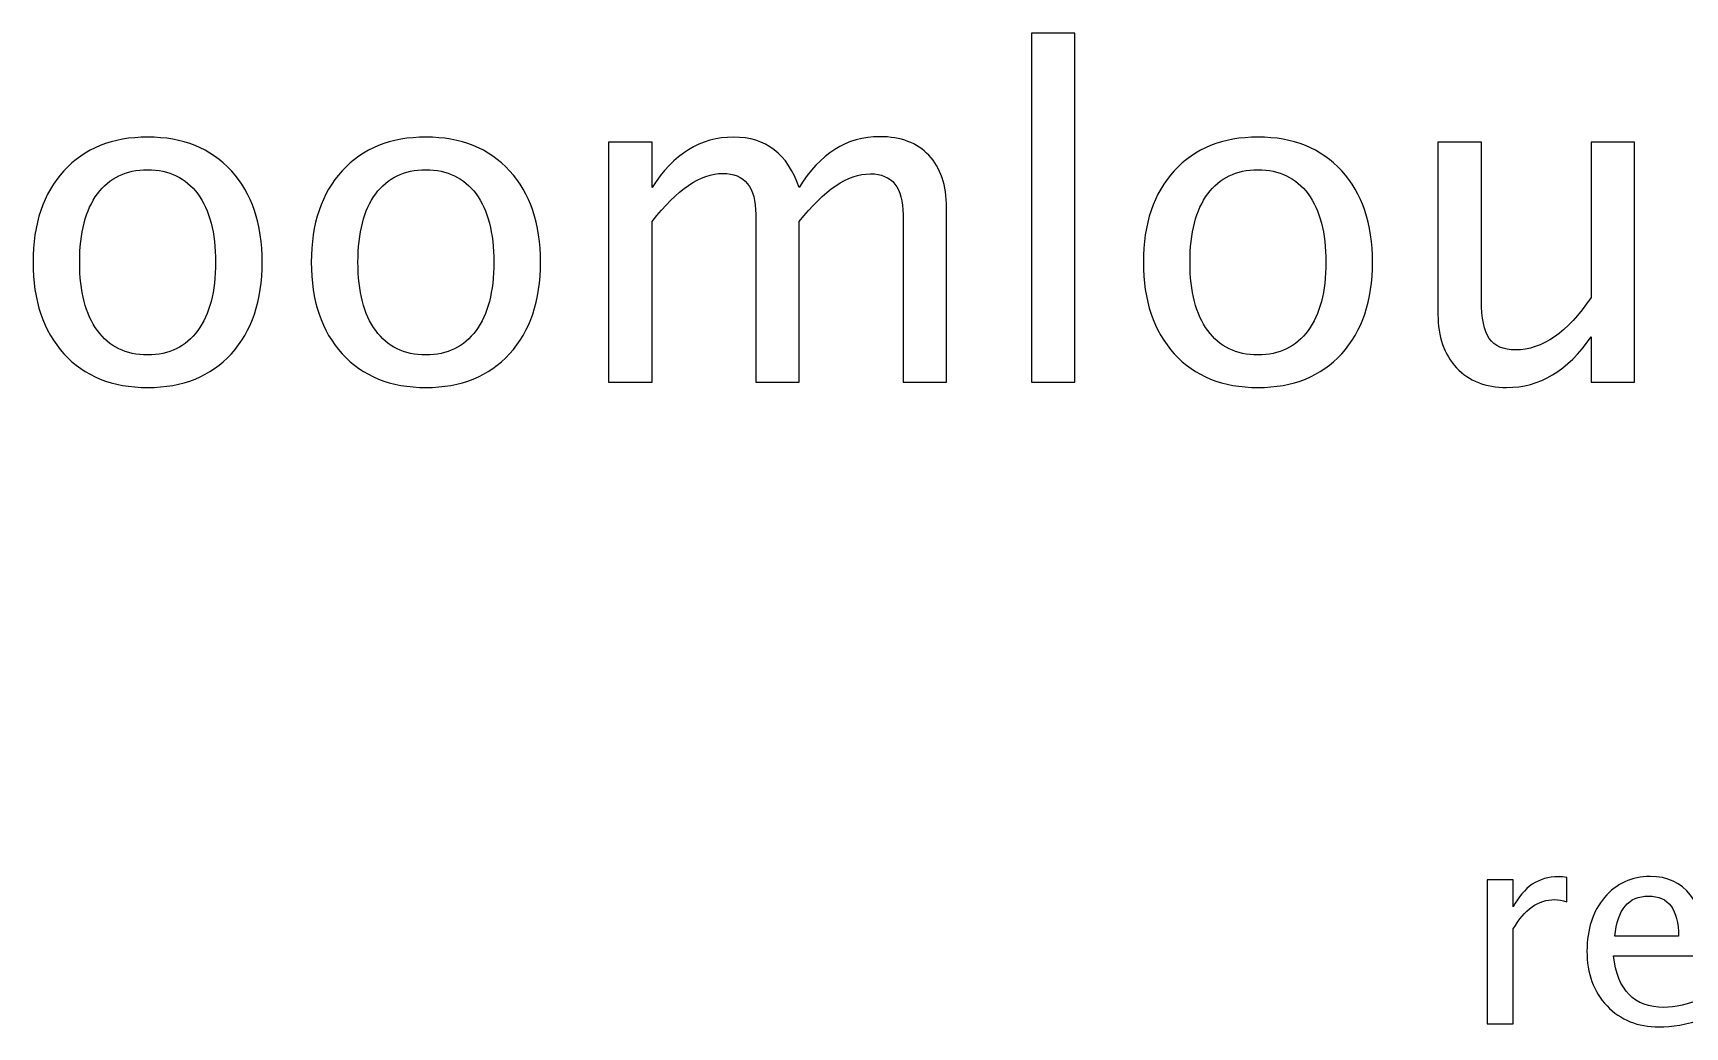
# Model space of a CAD drawing. Header units: centimetres. Extents: x -26.9 to 37.3, y -43.5 to 43.3.
# Drawn here: x -24.58 to -16.86, y 38.66 to 43.3 of the extents above; entities that cross this region are included whole.
import ezdxf

# ---------------------------------------------------------------- set-up
doc = ezdxf.new("R2010")
doc.units = ezdxf.units.CM
doc.header["$MEASUREMENT"] = 0
doc.layers.add('Layer 1', color=7, linetype='Continuous')

msp = doc.modelspace()

# ---------------------------------------------------------------- linework, layer by layer
at = {"layer": 'Layer 1'}
for points, knots in [([(-19.91185, 41.67044), (-19.91185, 41.67044), (-19.91185, 43.30239), (-19.91185, 43.30239), (-19.91185, 43.30239), (-19.91185, 43.30239), (-19.70865, 43.30239), (-19.70865, 43.30239), (-19.70865, 43.30239), (-19.70865, 43.30239), (-19.70865, 41.67044), (-19.70865, 41.67044), (-19.70865, 41.67044), (-19.70865, 41.67044), (-19.91185, 41.67044), (-19.91185, 41.67044)], [0, 0, 0, 0, 0.2, 0.2, 0.2, 0.2, 0.4, 0.4, 0.4, 0.4, 0.6, 0.6, 0.6, 0.6, 1, 1, 1, 1]), ([(-24.04217, 41.64504), (-24.20692, 41.64504), (-24.33745, 41.6976), (-24.4334, 41.80273), (-24.4334, 41.80273), (-24.52971, 41.90786), (-24.57769, 42.05074), (-24.57769, 42.231), (-24.57769, 42.231), (-24.57769, 42.41092), (-24.52971, 42.55344), (-24.4334, 42.65822), (-24.4334, 42.65822), (-24.33745, 42.76299), (-24.20692, 42.81556), (-24.04217, 42.81556), (-24.04217, 42.81556), (-23.87742, 42.81556), (-23.7469, 42.76299), (-23.65094, 42.65822), (-23.65094, 42.65822), (-23.55463, 42.55344), (-23.50665, 42.41092), (-23.50665, 42.231), (-23.50665, 42.231), (-23.50665, 42.05074), (-23.55463, 41.90786), (-23.65094, 41.80273), (-23.65094, 41.80273), (-23.7469, 41.6976), (-23.87742, 41.64504), (-24.04217, 41.64504)], [0, 0, 0, 0, 0.1111111, 0.1111111, 0.1111111, 0.1111111, 0.2222222, 0.2222222, 0.2222222, 0.2222222, 0.3333333, 0.3333333, 0.3333333, 0.3333333, 0.4444444, 0.4444444, 0.4444444, 0.4444444, 0.5555556, 0.5555556, 0.5555556, 0.5555556, 0.6666667, 0.6666667, 0.6666667, 0.6666667, 0.7777778, 0.7777778, 0.7777778, 0.7777778, 1, 1, 1, 1]), ([(-22.74183, 41.64504), (-22.90658, 41.64504), (-23.03711, 41.6976), (-23.13306, 41.80273), (-23.13306, 41.80273), (-23.22937, 41.90786), (-23.27735, 42.05074), (-23.27735, 42.231), (-23.27735, 42.231), (-23.27735, 42.41092), (-23.22937, 42.55344), (-23.13306, 42.65822), (-23.13306, 42.65822), (-23.03711, 42.76299), (-22.90658, 42.81556), (-22.74183, 42.81556), (-22.74183, 42.81556), (-22.57708, 42.81556), (-22.44656, 42.76299), (-22.3506, 42.65822), (-22.3506, 42.65822), (-22.25429, 42.55344), (-22.20631, 42.41092), (-22.20631, 42.231), (-22.20631, 42.231), (-22.20631, 42.05074), (-22.25429, 41.90786), (-22.3506, 41.80273), (-22.3506, 41.80273), (-22.44656, 41.6976), (-22.57708, 41.64504), (-22.74183, 41.64504)], [0, 0, 0, 0, 0.1111111, 0.1111111, 0.1111111, 0.1111111, 0.2222222, 0.2222222, 0.2222222, 0.2222222, 0.3333333, 0.3333333, 0.3333333, 0.3333333, 0.4444444, 0.4444444, 0.4444444, 0.4444444, 0.5555556, 0.5555556, 0.5555556, 0.5555556, 0.6666667, 0.6666667, 0.6666667, 0.6666667, 0.7777778, 0.7777778, 0.7777778, 0.7777778, 1, 1, 1, 1]), ([(-21.88811, 41.67044), (-21.88811, 41.67044), (-21.88811, 42.79228), (-21.88811, 42.79228), (-21.88811, 42.79228), (-21.88811, 42.79228), (-21.68491, 42.79228), (-21.68491, 42.79228), (-21.68491, 42.79228), (-21.68491, 42.79228), (-21.68491, 42.58026), (-21.68491, 42.58026), (-21.68491, 42.58026), (-21.58578, 42.73724), (-21.45878, 42.81556), (-21.3032, 42.81556), (-21.3032, 42.81556), (-21.15327, 42.81556), (-21.05132, 42.73724), (-20.99699, 42.58026), (-20.99699, 42.58026), (-20.90068, 42.73865), (-20.77509, 42.81768), (-20.62093, 42.81768), (-20.62093, 42.81768), (-20.5225, 42.81768), (-20.44595, 42.78875), (-20.39127, 42.73054), (-20.39127, 42.73054), (-20.33659, 42.67233), (-20.30907, 42.59084), (-20.30907, 42.48606), (-20.30907, 42.48606), (-20.30907, 42.48606), (-20.30907, 41.67044), (-20.30907, 41.67044), (-20.30907, 41.67044), (-20.30907, 41.67044), (-20.51227, 41.67044), (-20.51227, 41.67044), (-20.51227, 41.67044), (-20.51227, 41.67044), (-20.51227, 42.45255), (-20.51227, 42.45255), (-20.51227, 42.45255), (-20.51227, 42.58026), (-20.56307, 42.64411), (-20.66467, 42.64411), (-20.66467, 42.64411), (-20.77016, 42.64411), (-20.88093, 42.56967), (-20.99699, 42.42045), (-20.99699, 42.42045), (-20.99699, 42.42045), (-20.99699, 41.67044), (-20.99699, 41.67044), (-20.99699, 41.67044), (-20.99699, 41.67044), (-21.20019, 41.67044), (-21.20019, 41.67044), (-21.20019, 41.67044), (-21.20019, 41.67044), (-21.20019, 42.45326), (-21.20019, 42.45326), (-21.20019, 42.45326), (-21.20019, 42.58202), (-21.2517, 42.64622), (-21.35506, 42.64622), (-21.35506, 42.64622), (-21.45772, 42.64622), (-21.56779, 42.57144), (-21.68491, 42.42151), (-21.68491, 42.42151), (-21.68491, 42.42151), (-21.68491, 41.67044), (-21.68491, 41.67044), (-21.68491, 41.67044), (-21.68491, 41.67044), (-21.88811, 41.67044), (-21.88811, 41.67044)], [0, 0, 0, 0, 0.047619, 0.047619, 0.047619, 0.047619, 0.0952381, 0.0952381, 0.0952381, 0.0952381, 0.1428571, 0.1428571, 0.1428571, 0.1428571, 0.1904762, 0.1904762, 0.1904762, 0.1904762, 0.2380952, 0.2380952, 0.2380952, 0.2380952, 0.2857143, 0.2857143, 0.2857143, 0.2857143, 0.3333333, 0.3333333, 0.3333333, 0.3333333, 0.3809524, 0.3809524, 0.3809524, 0.3809524, 0.4285714, 0.4285714, 0.4285714, 0.4285714, 0.4761905, 0.4761905, 0.4761905, 0.4761905, 0.5238095, 0.5238095, 0.5238095, 0.5238095, 0.5714286, 0.5714286, 0.5714286, 0.5714286, 0.6190476, 0.6190476, 0.6190476, 0.6190476, 0.6666667, 0.6666667, 0.6666667, 0.6666667, 0.7142857, 0.7142857, 0.7142857, 0.7142857, 0.7619048, 0.7619048, 0.7619048, 0.7619048, 0.8095238, 0.8095238, 0.8095238, 0.8095238, 0.8571429, 0.8571429, 0.8571429, 0.8571429, 0.9047619, 0.9047619, 0.9047619, 0.9047619, 1, 1, 1, 1]), ([(-18.85351, 41.64504), (-19.01826, 41.64504), (-19.14879, 41.6976), (-19.24474, 41.80273), (-19.24474, 41.80273), (-19.34105, 41.90786), (-19.38903, 42.05074), (-19.38903, 42.231), (-19.38903, 42.231), (-19.38903, 42.41092), (-19.34105, 42.55344), (-19.24474, 42.65822), (-19.24474, 42.65822), (-19.14879, 42.76299), (-19.01826, 42.81556), (-18.85351, 42.81556), (-18.85351, 42.81556), (-18.68876, 42.81556), (-18.55824, 42.76299), (-18.46228, 42.65822), (-18.46228, 42.65822), (-18.36597, 42.55344), (-18.31799, 42.41092), (-18.31799, 42.231), (-18.31799, 42.231), (-18.31799, 42.05074), (-18.36597, 41.90786), (-18.46228, 41.80273), (-18.46228, 41.80273), (-18.55824, 41.6976), (-18.68876, 41.64504), (-18.85351, 41.64504)], [0, 0, 0, 0, 0.1111111, 0.1111111, 0.1111111, 0.1111111, 0.2222222, 0.2222222, 0.2222222, 0.2222222, 0.3333333, 0.3333333, 0.3333333, 0.3333333, 0.4444444, 0.4444444, 0.4444444, 0.4444444, 0.5555556, 0.5555556, 0.5555556, 0.5555556, 0.6666667, 0.6666667, 0.6666667, 0.6666667, 0.7777778, 0.7777778, 0.7777778, 0.7777778, 1, 1, 1, 1]), ([(-17.29706, 41.67044), (-17.29706, 41.67044), (-17.29706, 41.8814), (-17.29706, 41.8814), (-17.29706, 41.8814), (-17.40536, 41.72371), (-17.53694, 41.64504), (-17.69146, 41.64504), (-17.69146, 41.64504), (-17.78953, 41.64504), (-17.8675, 41.67573), (-17.92535, 41.73747), (-17.92535, 41.73747), (-17.98356, 41.7992), (-18.01249, 41.88211), (-18.01249, 41.98688), (-18.01249, 41.98688), (-18.01249, 41.98688), (-18.01249, 42.79228), (-18.01249, 42.79228), (-18.01249, 42.79228), (-18.01249, 42.79228), (-17.80929, 42.79228), (-17.80929, 42.79228), (-17.80929, 42.79228), (-17.80929, 42.79228), (-17.80929, 42.0532), (-17.80929, 42.0532), (-17.80929, 42.0532), (-17.80929, 41.96889), (-17.79694, 41.90927), (-17.7726, 41.87399), (-17.7726, 41.87399), (-17.74791, 41.83836), (-17.70698, 41.82072), (-17.64948, 41.82072), (-17.64948, 41.82072), (-17.5253, 41.82072), (-17.40747, 41.90222), (-17.29706, 42.06555), (-17.29706, 42.06555), (-17.29706, 42.06555), (-17.29706, 42.79228), (-17.29706, 42.79228), (-17.29706, 42.79228), (-17.29706, 42.79228), (-17.09385, 42.79228), (-17.09385, 42.79228), (-17.09385, 42.79228), (-17.09385, 42.79228), (-17.09385, 41.67044), (-17.09385, 41.67044), (-17.09385, 41.67044), (-17.09385, 41.67044), (-17.29706, 41.67044), (-17.29706, 41.67044)], [0, 0, 0, 0, 0.0666667, 0.0666667, 0.0666667, 0.0666667, 0.1333333, 0.1333333, 0.1333333, 0.1333333, 0.2, 0.2, 0.2, 0.2, 0.2666667, 0.2666667, 0.2666667, 0.2666667, 0.3333333, 0.3333333, 0.3333333, 0.3333333, 0.4, 0.4, 0.4, 0.4, 0.4666667, 0.4666667, 0.4666667, 0.4666667, 0.5333333, 0.5333333, 0.5333333, 0.5333333, 0.6, 0.6, 0.6, 0.6, 0.6666667, 0.6666667, 0.6666667, 0.6666667, 0.7333333, 0.7333333, 0.7333333, 0.7333333, 0.8, 0.8, 0.8, 0.8, 0.8666667, 0.8666667, 0.8666667, 0.8666667, 1, 1, 1, 1]), ([(-24.04253, 41.79744), (-23.94198, 41.79744), (-23.86367, 41.83519), (-23.80793, 41.91103), (-23.80793, 41.91103), (-23.75254, 41.98653), (-23.72467, 42.09342), (-23.72467, 42.231), (-23.72467, 42.231), (-23.72467, 42.36824), (-23.75254, 42.47477), (-23.80793, 42.55027), (-23.80793, 42.55027), (-23.86367, 42.62541), (-23.94198, 42.66316), (-24.04253, 42.66316), (-24.04253, 42.66316), (-24.14342, 42.66316), (-24.22174, 42.62541), (-24.27677, 42.55027), (-24.27677, 42.55027), (-24.33216, 42.47477), (-24.35967, 42.36824), (-24.35967, 42.231), (-24.35967, 42.231), (-24.35967, 42.09342), (-24.33216, 41.98653), (-24.27677, 41.91103), (-24.27677, 41.91103), (-24.22174, 41.83519), (-24.14342, 41.79744), (-24.04253, 41.79744)], [0, 0, 0, 0, 0.1111111, 0.1111111, 0.1111111, 0.1111111, 0.2222222, 0.2222222, 0.2222222, 0.2222222, 0.3333333, 0.3333333, 0.3333333, 0.3333333, 0.4444444, 0.4444444, 0.4444444, 0.4444444, 0.5555556, 0.5555556, 0.5555556, 0.5555556, 0.6666667, 0.6666667, 0.6666667, 0.6666667, 0.7777778, 0.7777778, 0.7777778, 0.7777778, 1, 1, 1, 1]), ([(-22.74219, 41.79744), (-22.64164, 41.79744), (-22.56333, 41.83519), (-22.50759, 41.91103), (-22.50759, 41.91103), (-22.4522, 41.98653), (-22.42433, 42.09342), (-22.42433, 42.231), (-22.42433, 42.231), (-22.42433, 42.36824), (-22.4522, 42.47477), (-22.50759, 42.55027), (-22.50759, 42.55027), (-22.56333, 42.62541), (-22.64164, 42.66316), (-22.74219, 42.66316), (-22.74219, 42.66316), (-22.84308, 42.66316), (-22.9214, 42.62541), (-22.97643, 42.55027), (-22.97643, 42.55027), (-23.03182, 42.47477), (-23.05933, 42.36824), (-23.05933, 42.231), (-23.05933, 42.231), (-23.05933, 42.09342), (-23.03182, 41.98653), (-22.97643, 41.91103), (-22.97643, 41.91103), (-22.9214, 41.83519), (-22.84308, 41.79744), (-22.74219, 41.79744)], [0, 0, 0, 0, 0.1111111, 0.1111111, 0.1111111, 0.1111111, 0.2222222, 0.2222222, 0.2222222, 0.2222222, 0.3333333, 0.3333333, 0.3333333, 0.3333333, 0.4444444, 0.4444444, 0.4444444, 0.4444444, 0.5555556, 0.5555556, 0.5555556, 0.5555556, 0.6666667, 0.6666667, 0.6666667, 0.6666667, 0.7777778, 0.7777778, 0.7777778, 0.7777778, 1, 1, 1, 1]), ([(-18.85387, 41.79744), (-18.75332, 41.79744), (-18.67501, 41.83519), (-18.61927, 41.91103), (-18.61927, 41.91103), (-18.56388, 41.98653), (-18.53601, 42.09342), (-18.53601, 42.231), (-18.53601, 42.231), (-18.53601, 42.36824), (-18.56388, 42.47477), (-18.61927, 42.55027), (-18.61927, 42.55027), (-18.67501, 42.62541), (-18.75332, 42.66316), (-18.85387, 42.66316), (-18.85387, 42.66316), (-18.95476, 42.66316), (-19.03308, 42.62541), (-19.08811, 42.55027), (-19.08811, 42.55027), (-19.1435, 42.47477), (-19.17101, 42.36824), (-19.17101, 42.231), (-19.17101, 42.231), (-19.17101, 42.09342), (-19.1435, 41.98653), (-19.08811, 41.91103), (-19.08811, 41.91103), (-19.03308, 41.83519), (-18.95476, 41.79744), (-18.85387, 41.79744)], [0, 0, 0, 0, 0.1111111, 0.1111111, 0.1111111, 0.1111111, 0.2222222, 0.2222222, 0.2222222, 0.2222222, 0.3333333, 0.3333333, 0.3333333, 0.3333333, 0.4444444, 0.4444444, 0.4444444, 0.4444444, 0.5555556, 0.5555556, 0.5555556, 0.5555556, 0.6666667, 0.6666667, 0.6666667, 0.6666667, 0.7777778, 0.7777778, 0.7777778, 0.7777778, 1, 1, 1, 1]), ([(-17.78246, 38.67044), (-17.78246, 38.67044), (-17.78246, 39.34354), (-17.78246, 39.34354), (-17.78246, 39.34354), (-17.78246, 39.34354), (-17.66054, 39.34354), (-17.66054, 39.34354), (-17.66054, 39.34354), (-17.66054, 39.34354), (-17.66054, 39.21633), (-17.66054, 39.21633), (-17.66054, 39.21633), (-17.61207, 39.31052), (-17.54179, 39.35751), (-17.44951, 39.35751), (-17.44951, 39.35751), (-17.43702, 39.35751), (-17.4239, 39.35645), (-17.41035, 39.35434), (-17.41035, 39.35434), (-17.41035, 39.35434), (-17.41035, 39.24025), (-17.41035, 39.24025), (-17.41035, 39.24025), (-17.43152, 39.24723), (-17.45014, 39.25083), (-17.46623, 39.25083), (-17.46623, 39.25083), (-17.5437, 39.25083), (-17.60847, 39.20511), (-17.66054, 39.11346), (-17.66054, 39.11346), (-17.66054, 39.11346), (-17.66054, 38.67044), (-17.66054, 38.67044), (-17.66054, 38.67044), (-17.66054, 38.67044), (-17.78246, 38.67044), (-17.78246, 38.67044)], [0, 0, 0, 0, 0.0909091, 0.0909091, 0.0909091, 0.0909091, 0.1818182, 0.1818182, 0.1818182, 0.1818182, 0.2727273, 0.2727273, 0.2727273, 0.2727273, 0.3636364, 0.3636364, 0.3636364, 0.3636364, 0.4545455, 0.4545455, 0.4545455, 0.4545455, 0.5454545, 0.5454545, 0.5454545, 0.5454545, 0.6363636, 0.6363636, 0.6363636, 0.6363636, 0.7272727, 0.7272727, 0.7272727, 0.7272727, 0.8181818, 0.8181818, 0.8181818, 0.8181818, 1, 1, 1, 1]), ([(-16.76879, 38.69203), (-16.8507, 38.66748), (-16.92077, 38.6552), (-16.97919, 38.6552), (-16.97919, 38.6552), (-17.07888, 38.6552), (-17.15995, 38.68822), (-17.22239, 38.75405), (-17.22239, 38.75405), (-17.28483, 38.81988), (-17.31616, 38.90518), (-17.31616, 39.01017), (-17.31616, 39.01017), (-17.31616, 39.11198), (-17.28864, 39.19559), (-17.2334, 39.26099), (-17.2334, 39.26099), (-17.17815, 39.32618), (-17.10746, 39.35878), (-17.02131, 39.35878), (-17.02131, 39.35878), (-16.93982, 39.35878), (-16.87674, 39.32978), (-16.83229, 39.27179), (-16.83229, 39.27179), (-16.78784, 39.21379), (-16.76561, 39.13166), (-16.76561, 39.02519), (-16.76561, 39.02519), (-16.76561, 39.02519), (-16.76625, 38.98794), (-16.76625, 38.98794), (-16.76625, 38.98794), (-16.76625, 38.98794), (-17.1917, 38.98794), (-17.1917, 38.98794), (-17.1917, 38.98794), (-17.17392, 38.82707), (-17.09539, 38.74664), (-16.95633, 38.74664), (-16.95633, 38.74664), (-16.90531, 38.74664), (-16.84287, 38.76103), (-16.76879, 38.78982), (-16.76879, 38.78982), (-16.76879, 38.78982), (-16.76879, 38.69203), (-16.76879, 38.69203)], [0, 0, 0, 0, 0.0769231, 0.0769231, 0.0769231, 0.0769231, 0.1538462, 0.1538462, 0.1538462, 0.1538462, 0.2307692, 0.2307692, 0.2307692, 0.2307692, 0.3076923, 0.3076923, 0.3076923, 0.3076923, 0.3846154, 0.3846154, 0.3846154, 0.3846154, 0.4615385, 0.4615385, 0.4615385, 0.4615385, 0.5384615, 0.5384615, 0.5384615, 0.5384615, 0.6153846, 0.6153846, 0.6153846, 0.6153846, 0.6923077, 0.6923077, 0.6923077, 0.6923077, 0.7692308, 0.7692308, 0.7692308, 0.7692308, 0.8461538, 0.8461538, 0.8461538, 0.8461538, 1, 1, 1, 1]), ([(-17.18535, 39.07938), (-17.18535, 39.07938), (-16.88817, 39.07938), (-16.88817, 39.07938), (-16.88817, 39.07938), (-16.88817, 39.20469), (-16.93495, 39.26734), (-17.02829, 39.26734), (-17.02829, 39.26734), (-17.12227, 39.26734), (-17.17455, 39.20469), (-17.18535, 39.07938)], [0, 0, 0, 0, 0.25, 0.25, 0.25, 0.25, 0.5, 0.5, 0.5, 0.5, 1, 1, 1, 1])]:
    msp.add_open_spline(points, degree=3, knots=knots, dxfattribs=at)

doc.saveas('drawing.dxf')
